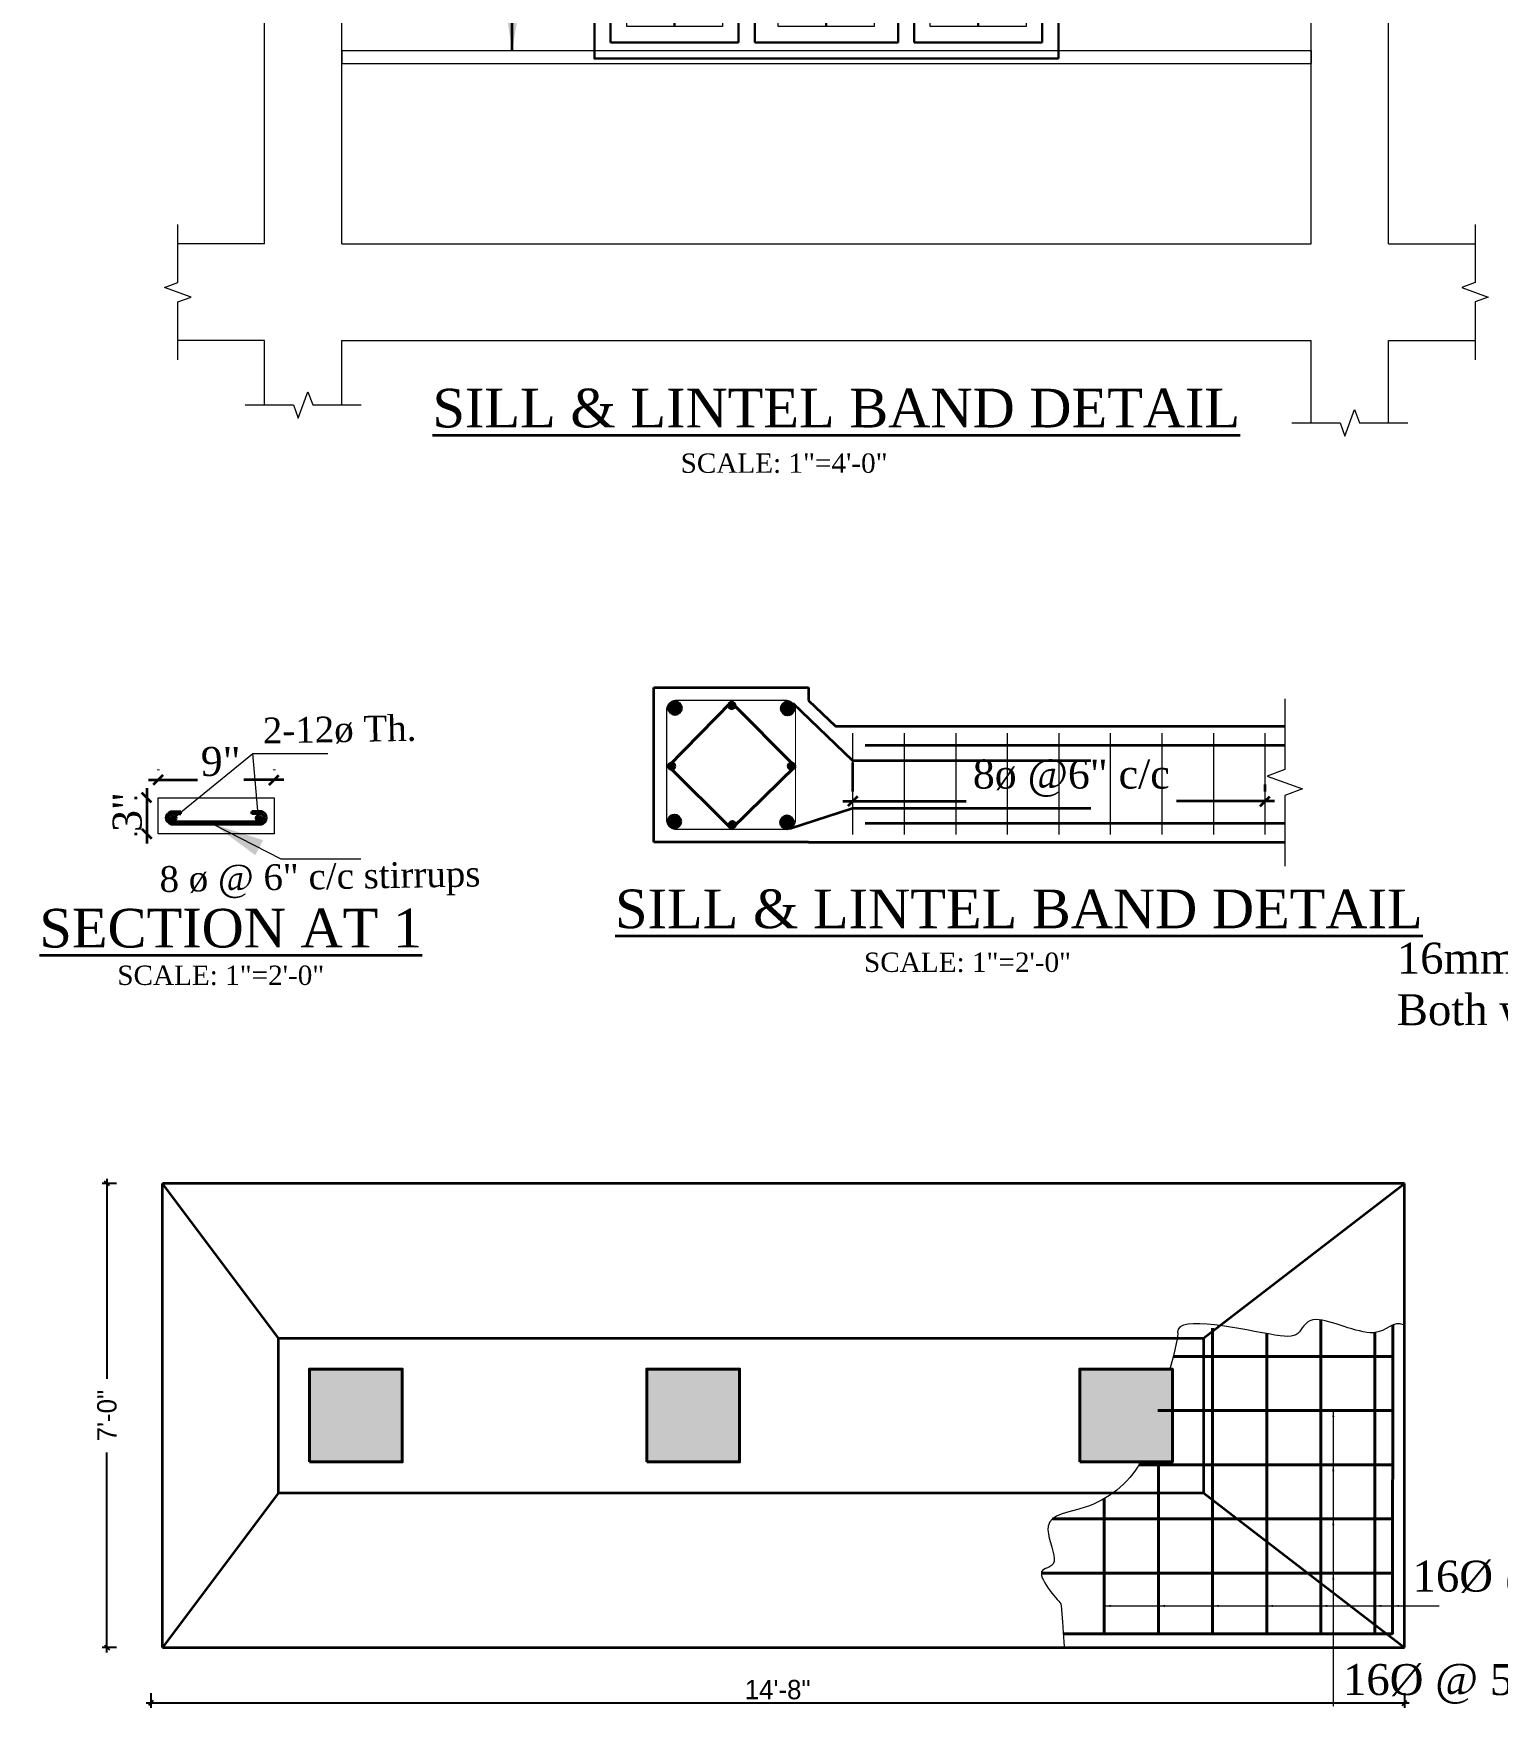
# Model space of a CAD drawing. Header units: inches. Extents: x -12071822 to 12321209, y -1222525 to 1319227.
# Drawn here: x 125927 to 126381, y 48551 to 49078 of the extents above; entities that cross this region are included whole.
import ezdxf

# ---------------------------------------------------------------- set-up
doc = ezdxf.new("R2010")
doc.units = ezdxf.units.IN
doc.header["$MEASUREMENT"] = 0
doc.header["$PDMODE"] = 35
doc.linetypes.add('HIDDEN', pattern=[9.525, 6.35, -3.175])
for name, color, linetype, lineweight in [('Column', 181, 'Continuous', 40), ('DIM_LINE', 173, 'Continuous', 20), ('dotted', 131, 'HIDDEN', 13), ('DW elev', 123, 'Continuous', 25), ('elevation', 181, 'Continuous', 20), ('HACTH', 253, 'Continuous', 5), ('Hatch', 9, 'Continuous', 9), ('ST-REINFOR', 201, 'Continuous', 40), ('STIRRUPS', 14, 'Continuous', 18), ('TEXT', 255, 'Continuous', 35), ('TRENCH', 1, 'Continuous', 35), ('WALL', 1, 'Continuous', 30), ('WALL ELV', 20, 'Continuous', 20), ('WALL SEC', 2, 'Continuous', 35), ('Windows', 151, 'Continuous', 15)]:
    doc.layers.add(name, color=color, linetype=linetype, lineweight=lineweight)
doc.styles.add('NIR', font='COPRGTL.TTF')
doc.styles.add('ordinary', font='times.ttf')
doc.styles.get("Standard").update_dxf_attribs({"font": 'arial.ttf'})
doc.styles.add('TIMES', font='times.ttf')
doc.styles.add('TIMES 48', font='times.ttf', dxfattribs={"height": 4})
doc.dimstyles.new('Copy of Standard', dxfattribs={"dimtxt": 12, "dimasz": 4, "dimexe": 0, "dimexo": 6, "dimgap": 3, "dimtad": 1, "dimdec": 0, "dimzin": 0, "dimdsep": 46, "dimlunit": 4, "dimtxsty": 'Standard', "dimblk": 'ARCHTICK', "dimcen": 0.09, "dimdle": 3, "dimclrd": 256, "dimadec": 0, "dimazin": 0, "dimtfac": 1, "dimtdec": 0, "dimtofl": 0, "dimtmove": 0, "dimatfit": 3, "dimfxl": 1, "dimfxlon": 1, "dimtolj": 1, "dimtzin": 0, "dimlwd": -1, "dimarcsym": 0})
doc.dimstyles.new('nir 48', dxfattribs={"dimscale": 0.5, "dimtxt": 24, "dimasz": 3, "dimexe": 3, "dimexo": 6, "dimgap": 2, "dimtad": 3, "dimdec": 0, "dimzin": 3, "dimlunit": 4, "dimtxsty": 'NIR', "dimblk": 'OBLIQUE', "dimcen": 2.5, "dimdle": 3, "dimclrt": 3, "dimadec": 0, "dimazin": 0, "dimtfac": 1, "dimtdec": 0, "dimtmove": 2, "dimatfit": 3, "dimfxl": 1, "dimarcsym": 0})
doc.dimstyles.new('nir24', dxfattribs={"dimscale": 0.25, "dimtxt": 9, "dimasz": 3, "dimexe": 3, "dimexo": 12, "dimgap": 2, "dimtad": 1, "dimdec": 0, "dimzin": 3, "dimlunit": 4, "dimtxsty": 'ordinary', "dimblk": 'OBLIQUE', "dimcen": 2.5, "dimdle": 3, "dimclrt": 3, "dimadec": 0, "dimazin": 0, "dimtfac": 1, "dimtdec": 0, "dimtmove": 2, "dimatfit": 3, "dimfxl": 1, "dimarcsym": 0})

# ---------------------------------------------------------------- blocks, each defined once
blk = doc.blocks.new('A$C269C7F18')
at = {"layer": 'Column'}
h = blk.add_hatch(color=256, dxfattribs=at)
h.paths.add_polyline_path([(12, 12), (8.85, 12), (8.86, 6), (12, 6)])
h.paths.add_polyline_path([(5.74, 12), (0, 12), (0, 6), (5.75, 6)])
h.paths.add_polyline_path([(8.85, 12), (5.74, 12), (5.75, 6), (8.86, 6)])
h.paths.add_polyline_path([(5.75, 6), (0, 6), (0, 0), (5.76, 0)])
h.paths.add_polyline_path([(8.86, 6), (5.75, 6), (5.76, 0), (8.87, 0)])
h.paths.add_polyline_path([(12, 6), (8.86, 6), (8.87, 0), (12, 0)])
blk.add_lwpolyline([(0, 0), (12, 0), (12, 12), (0, 12)], close=True, dxfattribs=at)
blk = doc.blocks.new('_ArchTick')
at = {"color": 0, "linetype": 'ByBlock', "const_width": 0.15}
blk.add_lwpolyline([(-0.5, -0.5), (0.5, 0.5)], dxfattribs=at)
blk = doc.blocks.new('_Oblique')
at = {"color": 0, "linetype": 'ByBlock', "lineweight": -2}
blk.add_line((-0.5, -0.5), (0.5, 0.5), dxfattribs=at)
blk = doc.blocks.new('*D2529')
at = {"layer": 'Defpoints', "color": 0, "transparency": 16777216}
for p in [(125949.5, 48720.78), (125966.76, 48720.78), (125966.76, 48576.78)]:
    blk.add_point(p, dxfattribs=at)
at = {"layer": 'DIM_LINE', "color": 0, "linetype": 'ByBlock', "lineweight": -2, "transparency": 16777216}
for p, q in [((125949.5, 48722.28), (125949.5, 48660.21)), ((125949.5, 48575.28), (125949.5, 48637.35))]:
    blk.add_line(p, q, dxfattribs=at)
at = {"layer": 'DIM_LINE', "color": 0, "lineweight": -2, "transparency": 16777216}
for p, q in [((125952.5, 48720.78), (125948, 48720.78)), ((125952.5, 48576.78), (125948, 48576.78))]:
    blk.add_line(p, q, dxfattribs=at)
at = {"layer": 'DIM_LINE', "color": 0, "lineweight": -2, "transparency": 16777216, "xscale": 1.5, "yscale": 1.5, "zscale": 1.5}
for p, rotation in [((125949.5, 48720.78), 90), ((125949.5, 48576.78), 270)]:
    blk.add_blockref('_Oblique', p, dxfattribs=dict(at, rotation=rotation))
at = {"layer": 'DIM_LINE', "color": 3, "transparency": 16777216, "insert": (125949.5, 48648.78), "char_height": 6, "attachment_point": 5, "rotation": 90, "style": 'NIR'}
blk.add_mtext('7\'-0"', dxfattribs=at)
blk = doc.blocks.new('*D2526')
at = {"layer": 'Defpoints', "color": 0, "transparency": 16777216}
for p in [(125963.12, 48576.78), (126352.24, 48576.78), (126352.24, 48559.59)]:
    blk.add_point(p, dxfattribs=at)
at = {"layer": 'DIM_LINE', "color": 0, "linetype": 'ByBlock', "lineweight": -2, "transparency": 16777216}
blk.add_line((125961.62, 48559.59), (126353.74, 48559.59), dxfattribs=at)
at = {"layer": 'DIM_LINE', "color": 0, "lineweight": -2, "transparency": 16777216}
for p, q in [((125963.12, 48562.59), (125963.12, 48558.09)), ((126352.24, 48562.59), (126352.24, 48558.09))]:
    blk.add_line(p, q, dxfattribs=at)
at = {"layer": 'DIM_LINE', "color": 0, "lineweight": -2, "transparency": 16777216, "xscale": 1.5, "yscale": 1.5, "zscale": 1.5, "rotation": 180}
blk.add_blockref('_Oblique', (125963.12, 48559.59), dxfattribs=at)
at = {"layer": 'DIM_LINE', "color": 0, "lineweight": -2, "transparency": 16777216, "xscale": 1.5, "yscale": 1.5, "zscale": 1.5}
blk.add_blockref('_Oblique', (126352.24, 48559.59), dxfattribs=at)
at = {"layer": 'DIM_LINE', "color": 3, "transparency": 16777216, "insert": (126157.68, 48563.7), "char_height": 6, "attachment_point": 5, "style": 'NIR'}
blk.add_mtext('14\'-8"', dxfattribs=at)
blk = doc.blocks.new('*D685')
at = {"layer": 'Defpoints', "color": 0, "transparency": 16777216}
for p in [(65065.75, -81583.07), (65097.75, -81583.07), (65097.75, -81584.77)]:
    blk.add_point(p, dxfattribs=at)
at = {"layer": 'DIM_LINE', "color": 0, "lineweight": -2, "transparency": 16777216}
for p, q in [((65065.75, -81580.07), (65065.75, -81582.32)), ((65097.75, -81581.77), (65097.75, -81582.32)), ((65065, -81583.07), (65074.56, -81583.07)), ((65098.5, -81583.07), (65090.88, -81583.07))]:
    blk.add_line(p, q, dxfattribs=at)
at = {"layer": 'DIM_LINE', "color": 0, "lineweight": -2, "transparency": 16777216, "xscale": 0.75, "yscale": 0.75, "zscale": 0.75, "rotation": 180}
blk.add_blockref('_Oblique', (65065.75, -81583.07), dxfattribs=at)
at = {"layer": 'DIM_LINE', "color": 0, "lineweight": -2, "transparency": 16777216, "xscale": 0.75, "yscale": 0.75, "zscale": 0.75}
blk.add_blockref('_Oblique', (65097.75, -81583.07), dxfattribs=at)
at = {"layer": 'DIM_LINE', "color": 3, "transparency": 16777216, "insert": (65082.72, -81581.29), "char_height": 2.25, "attachment_point": 5, "style": 'ordinary'}
blk.add_mtext('8ø @6" c/c', dxfattribs=at)
blk = doc.blocks.new('*D686')
at = {"layer": 'Defpoints', "color": 0, "transparency": 16777216}
for p in [(65013.02, -81582.8), (65010.98, -81585.59), (65013.02, -81585.59)]:
    blk.add_point(p, dxfattribs=at)
at = {"layer": 'DIM_LINE', "color": 0, "lineweight": -2, "transparency": 16777216}
for p, q in [((65010.98, -81582.05), (65010.98, -81586.34)), ((65010.02, -81582.8), (65010.23, -81582.8)), ((65010.02, -81585.59), (65010.23, -81585.59))]:
    blk.add_line(p, q, dxfattribs=at)
at = {"layer": 'DIM_LINE', "color": 0, "lineweight": -2, "transparency": 16777216, "xscale": 0.75, "yscale": 0.75, "zscale": 0.75}
for p, rotation in [((65010.98, -81582.8), 90), ((65010.98, -81585.59), 270)]:
    blk.add_blockref('_Oblique', p, dxfattribs=dict(at, rotation=rotation))
at = {"layer": 'DIM_LINE', "color": 3, "transparency": 16777216, "insert": (65009.47, -81583.91), "char_height": 2.25, "attachment_point": 5, "rotation": 90, "style": 'ordinary'}
blk.add_mtext('3"', dxfattribs=at)
blk = doc.blocks.new('*D687')
at = {"layer": 'Defpoints', "color": 0, "transparency": 16777216}
for p in [(65020.86, -81581.42), (65011.86, -81583.62), (65020.86, -81583.62)]:
    blk.add_point(p, dxfattribs=at)
at = {"layer": 'DIM_LINE', "color": 0, "lineweight": -2, "transparency": 16777216}
for p, q in [((65011.86, -81580.62), (65011.86, -81580.67)), ((65020.86, -81580.62), (65020.86, -81580.67)), ((65011.11, -81581.42), (65014.92, -81581.42)), ((65021.61, -81581.42), (65018.5, -81581.42))]:
    blk.add_line(p, q, dxfattribs=at)
at = {"layer": 'DIM_LINE', "color": 0, "lineweight": -2, "transparency": 16777216, "xscale": 0.75, "yscale": 0.75, "zscale": 0.75, "rotation": 180}
blk.add_blockref('_Oblique', (65011.86, -81581.42), dxfattribs=at)
at = {"layer": 'DIM_LINE', "color": 0, "lineweight": -2, "transparency": 16777216, "xscale": 0.75, "yscale": 0.75, "zscale": 0.75}
blk.add_blockref('_Oblique', (65020.86, -81581.42), dxfattribs=at)
at = {"layer": 'DIM_LINE', "color": 3, "transparency": 16777216, "insert": (65016.71, -81580), "char_height": 2.25, "attachment_point": 5, "style": 'ordinary'}
blk.add_mtext('9"', dxfattribs=at)
blk = doc.blocks.new('naming')
at = {"layer": 'dotted'}
blk.add_hatch(color=256, dxfattribs=at).paths.add_polyline_path([(0, -400), (0, -636), (636, 0), (0, 636), (0, 400, -0.414214), (400, 0, -0.414214)])
for p, q in [((672, -35), (-35, 672)), ((0, 400), (0, 707)), ((672, 35), (-35, -672)), ((0, -400), (0, -707))]:
    blk.add_line(p, q, dxfattribs=at)
blk.add_circle((0, 0), 400, dxfattribs=at)
blk = doc.blocks.new('HUO9')
blk.add_line((52786.27, -8829.7), (52786.27, -8822.4))
at = {"layer": 'HACTH', "color": 42}
for points in [[(52734.14, -8782.2), (52734.14, -8824.7), (52719.27, -8824.7), (52719.27, -8782.2), (52721.8, -8782.2, -0.322068), (52731.61, -8782.2)], [(52757.67, -8782.2), (52757.67, -8824.7), (52742.79, -8824.7), (52742.79, -8782.2), (52745.32, -8782.2, -0.322068), (52755.13, -8782.2)], [(52781.27, -8782.2), (52781.27, -8824.7), (52766.39, -8824.7), (52766.39, -8782.2), (52768.92, -8782.2, -0.322068), (52778.74, -8782.2)]]:
    blk.add_lwpolyline(points, format="xyb", close=True, dxfattribs=at)
at = {"layer": 'WALL'}
for p, q in [((52716.77, -8827.2), (52716.77, -8778.2)), ((52716.77, -8778.2), (52736.64, -8778.2)), ((52736.64, -8778.2), (52736.64, -8827.2)), ((52739.14, -8778.2), (52739.14, -8827.2)), ((52739.14, -8778.2), (52761.39, -8778.2)), ((52761.39, -8778.2), (52761.39, -8827.2)), ((52763.89, -8778.2), (52763.89, -8827.2)), ((52763.89, -8778.2), (52783.77, -8778.2)), ((52783.77, -8778.2), (52783.77, -8827.2)), ((52726.7, -8780.56), (52726.7, -8824.7)), ((52750.23, -8780.48), (52750.23, -8824.7)), ((52773.83, -8780.39), (52773.83, -8824.7)), ((52734.14, -8801.44), (52719.27, -8801.44)), ((52757.67, -8801.44), (52742.79, -8801.44)), ((52766.39, -8801.44), (52781.27, -8801.44)), ((52716.77, -8827.2), (52736.64, -8827.2)), ((52739.14, -8827.2), (52761.39, -8827.2)), ((52763.89, -8827.2), (52783.77, -8827.2))]:
    blk.add_line(p, q, dxfattribs=at)
blk.add_lwpolyline([(52714.27, -8829.7), (52714.27, -8775.7), (52786.27, -8775.7), (52786.27, -8829.7)], dxfattribs=at)
blk.add_lwpolyline([(52786.27, -8829.7), (52714.27, -8829.7), (52714.27, -8775.7), (52786.27, -8775.7)], close=True, dxfattribs=at)
blk = doc.blocks.new('sill and lintel detail')
for points in [[(70525.22, -69731.64, -1), (70524.85, -69731.64, -1)], [(70531.44, -69731.64, 1), (70531.81, -69731.64, 1)]]:
    blk.add_hatch(color=256).paths.add_polyline_path(points)
at = {"layer": 'Column'}
for points in [[(70563.44, -69723.1, 1), (70564.44, -69723.1, 1)], [(70568.09, -69722.9, 1), (70568.59, -69722.9, 1)], [(70573.18, -69723.13, -1), (70572.18, -69723.13, -1)], [(70563.43, -69727.62, 1), (70563.93, -69727.62, 1)], [(70572.73, -69727.62, 1), (70573.23, -69727.62, 1)], [(70563.39, -69731.91, 1), (70564.39, -69731.91, 1)], [(70573.13, -69731.97, -1), (70572.13, -69731.97, -1)], [(70568.14, -69732.15, 1), (70568.64, -69732.15, 1)]]:
    blk.add_hatch(color=256, dxfattribs=at).paths.add_polyline_path(points)
for p, q in [((70574.29, -69722.51), (70576.39, -69724.51)), ((70573.07, -69722.73), (70577.72, -69727.16)), ((70576.39, -69724.51), (70611.27, -69724.51)), ((70578.69, -69725.99), (70611.27, -69725.99)), ((70577.72, -69727.16), (70596.21, -69727.16)), ((70525.58, -69731.3), (70525.58, -69731.12)), ((70531.11, -69731.3), (70531.11, -69731.12)), ((70572.85, -69732.44), (70577.72, -69730.86)), ((70577.72, -69730.86), (70596.21, -69730.86)), ((70578.69, -69732.03), (70611.27, -69732.03)), ((70574.29, -69733.51), (70611.27, -69733.51))]:
    blk.add_line(p, q)
for points in [[(70531.87, -69732.1, -0.042197), (70531.83, -69732.11), (70524.83, -69732.11, -0.325719), (70524.46, -69731.62), (70524.46, -69731.62, -0.325719), (70524.83, -69731.13), (70525.58, -69731.12)], [(70531.83, -69731.92), (70524.86, -69731.92, -0.302301), (70524.65, -69731.62, -0.304271), (70524.86, -69731.32), (70525.58, -69731.3)], [(70524.82, -69732.1, 0.042197), (70524.86, -69732.11), (70531.86, -69732.11, 0.325719), (70532.23, -69731.62), (70532.23, -69731.62, 0.325719), (70531.86, -69731.13), (70531.11, -69731.12)], [(70524.86, -69731.92), (70531.83, -69731.92, 0.302301), (70532.04, -69731.62, 0.304271), (70531.83, -69731.32), (70531.1, -69731.3)]]:
    blk.add_lwpolyline(points, format="xyb")
for centre in [(70525.03, -69731.64), (70531.62, -69731.64)]:
    blk.add_circle(centre, 0.188)
for p, q in [((70563.43, -69727.62), (70568.31, -69722.65)), ((70568.31, -69722.65), (70573.23, -69727.62)), ((70568.26, -69732.42), (70563.43, -69727.62)), ((70573.29, -69727.62), (70568.29, -69732.51))]:
    blk.add_line(p, q, dxfattribs=at)
at = {"layer": 'Column', "const_width": 0.1}
blk.add_lwpolyline([(70564.04, -69722.51), (70572.54, -69722.51, -0.414214), (70573.29, -69723.26), (70573.29, -69731.76, -0.414214), (70572.54, -69732.51), (70564.04, -69732.51, -0.414214), (70563.29, -69731.76), (70563.29, -69723.26, -0.414214)], format="xyb", close=True, dxfattribs=at)
at = {"layer": 'Column'}
for centre, radius in [((70563.94, -69723.1), 0.5), ((70568.34, -69722.9), 0.25), ((70572.68, -69723.13), 0.5), ((70563.68, -69727.62), 0.25), ((70572.98, -69727.62), 0.25), ((70563.89, -69731.91), 0.5), ((70572.63, -69731.97), 0.5), ((70568.39, -69732.15), 0.25)]:
    blk.add_circle(centre, radius, dxfattribs=at)
at = {"layer": 'Hatch', "linetype": 'Continuous'}
blk.add_lwpolyline([(70611.27, -69722.38), (70611.27, -69727.88), (70609.89, -69728.38), (70612.64, -69729.38), (70611.27, -69729.88), (70611.27, -69735.38)], dxfattribs=at)
at = {"layer": 'STIRRUPS'}
for p, q in [((70577.72, -69725.05), (70577.72, -69732.91)), ((70581.72, -69725.05), (70581.72, -69732.91)), ((70585.72, -69725.05), (70585.72, -69732.91)), ((70589.72, -69725.05), (70589.72, -69732.91)), ((70593.72, -69725.05), (70593.72, -69732.91)), ((70597.72, -69725.05), (70597.72, -69732.91)), ((70601.72, -69725.05), (70601.72, -69732.91)), ((70605.72, -69725.05), (70605.72, -69732.91)), ((70609.72, -69725.05), (70609.72, -69732.91))]:
    blk.add_line(p, q, dxfattribs=at)
at = {"layer": 'TRENCH'}
for p, q in [((70562.29, -69733.51), (70562.29, -69721.51)), ((70562.29, -69721.51), (70574.29, -69721.51)), ((70574.29, -69721.51), (70574.29, -69722.51)), ((70574.29, -69733.51), (70562.29, -69733.51))]:
    blk.add_line(p, q, dxfattribs=at)
at = {"layer": 'WALL ELV'}
blk.add_lwpolyline([(70523.83, -69732.86), (70523.83, -69730.07), (70532.83, -69730.07), (70532.83, -69732.86)], close=True, dxfattribs=at)
at = {"style": 'TIMES'}
blk.add_text('%%USILL & LINTEL BAND DETAIL', height=3, dxfattribs=at).set_placement((70559.29, -69740.18))
at = {"char_height": 2, "attachment_point": 3, "rotation": 1.0172, "style": 'ordinary'}
for s, insert in [('2-12ø T{\\fTimes New Roman|b0|i0|c0|p18;h}.', (70543.85, -69723.64)), ('8 ø @ 6" c/c stirrups', (70548.82, -69734.94))]:
    blk.add_mtext(s, dxfattribs=dict(at, insert=insert))
at = {"attachment_point": 5, "style": 'TIMES'}
for s, insert, char_height, width in [('{\\L SECTION AT 1}', (70528.9, -69740.2), 3, 1016.0073), ('SCALE: 1"=2\'-0"', (70586.64, -69742.84), 1.5, 78.6046), ('SCALE: 1"=2\'-0"', (70528.69, -69743.85), 1.5, 78.6046)]:
    blk.add_mtext(s, dxfattribs=dict(at, insert=insert, char_height=char_height, width=width))
at = {"layer": 'DIM_LINE'}
for base, p1, p2, text, picture, middle in [((70609.72, -69730.33), (70577.72, -69730.33), (70609.72, -69732.03), '8ø @6" c/c', '*D685', (70594.69, -69728.55)), ((70532.83, -69728.68), (70523.83, -69730.88), (70532.83, -69730.88), '9"', '*D687', (70528.68, -69727.27))]:
    dim = blk.add_linear_dim(base=base, p1=p1, p2=p2, text=text, dimstyle='nir24', dxfattribs=at)
    dim.commit()
    dim.dimension.update_dxf_attribs({"geometry": picture, "text_midpoint": middle, "dimtype": 128, "insert": (5511.97, 11852.74)})
dim = blk.add_linear_dim(base=(70522.95, -69732.86), p1=(70524.99, -69730.07), p2=(70524.99, -69732.86), angle=90, text='3"', dimstyle='nir24', dxfattribs=at)
dim.commit()
dim.dimension.update_dxf_attribs({"geometry": '*D686', "text_midpoint": (70521.44, -69731.18), "dimtype": 128, "insert": (5511.97, 11852.74)})
at = {"layer": 'Hatch', "has_arrowhead": 0}
for points in [[(70525.03, -69731.64), (70531.17, -69726.64), (70536.99, -69726.64)], [(70531.62, -69731.64), (70531.17, -69726.64), (70536.99, -69726.64)]]:
    blk.add_leader(points, dimstyle='Copy of Standard', override={"dimasz": 4, "dimtad": 0}, dxfattribs=at)
at = {"layer": 'Hatch'}
blk.add_leader([(70528.11, -69732.11), (70533.36, -69734.8), (70539.55, -69734.8)], dimstyle='Copy of Standard', override={"dimasz": 4, "dimtad": 0}, dxfattribs=at)
blk = doc.blocks.new('CF')
blk.add_line((132560.21, -29236.59), (132560.21, -29281.92))
at = {"layer": 'DW elev'}
blk.add_line((132459.29, -29275.45), (132387.29, -29275.45), dxfattribs=at)
at = {"layer": 'elevation'}
for p, q in [((132280.35, -29271.45), (132581.23, -29271.45)), ((132280.35, -29275.45), (132581.23, -29275.45)), ((132280.35, -29383.45), (132280.35, -29387.45)), ((132280.35, -29383.45), (132581.23, -29383.45)), ((132581.23, -29383.45), (132581.23, -29387.45)), ((132280.35, -29387.45), (132581.23, -29387.45))]:
    blk.add_line(p, q, dxfattribs=at)
at = {"layer": 'Hatch'}
for points in [[(132250.35, -29208.42), (132265.35, -29208.42), (132266.85, -29212.54), (132269.85, -29204.3), (132271.35, -29208.42), (132286.35, -29208.42)], [(132575.23, -29208.42), (132590.23, -29208.42), (132591.73, -29212.54), (132594.73, -29204.3), (132596.23, -29208.42), (132611.23, -29208.42)], [(132229.47, -29255.45), (132229.47, -29237.45), (132233.59, -29235.95), (132225.34, -29232.95), (132229.47, -29231.45), (132229.47, -29213.45)], [(132632.11, -29213.45), (132632.11, -29231.45), (132627.99, -29232.95), (132636.23, -29235.95), (132632.11, -29237.45), (132632.11, -29255.45)], [(132229.47, -29479.45), (132229.47, -29461.45), (132233.59, -29459.95), (132225.34, -29456.95), (132229.47, -29455.45), (132229.47, -29437.45)], [(132632.11, -29437.45), (132632.11, -29455.45), (132627.99, -29456.95), (132636.23, -29459.95), (132632.11, -29461.45), (132632.11, -29479.45)], [(132250.35, -29493.45), (132265.35, -29493.45), (132266.85, -29497.57), (132269.85, -29489.33), (132271.35, -29493.45), (132286.35, -29493.45)], [(132575.23, -29498.96), (132590.23, -29498.96), (132591.73, -29503.08), (132594.73, -29494.84), (132596.23, -29498.96), (132611.23, -29498.96)]]:
    blk.add_lwpolyline(points, dxfattribs=at)
at = {"layer": 'WALL ELV'}
for p, q in [((132256.35, -29219.45), (132256.35, -29208.42)), ((132280.35, -29219.45), (132280.35, -29208.42)), ((132581.23, -29219.45), (132581.23, -29208.42)), ((132605.23, -29219.45), (132605.23, -29208.42)), ((132256.35, -29219.45), (132229.47, -29219.45)), ((132280.35, -29219.45), (132581.23, -29219.45)), ((132605.23, -29219.45), (132632.11, -29219.45)), ((132256.35, -29249.45), (132229.47, -29249.45)), ((132256.35, -29443.45), (132256.35, -29249.45)), ((132280.35, -29443.45), (132280.35, -29249.45)), ((132280.35, -29249.45), (132581.23, -29249.45)), ((132581.23, -29443.45), (132581.23, -29249.45)), ((132605.23, -29443.45), (132605.23, -29249.45)), ((132605.23, -29249.45), (132632.11, -29249.45)), ((132256.35, -29443.45), (132229.47, -29443.45)), ((132280.35, -29443.45), (132581.23, -29443.45)), ((132605.23, -29443.45), (132632.11, -29443.45)), ((132256.35, -29473.45), (132229.47, -29473.45)), ((132256.35, -29493.45), (132256.35, -29473.45)), ((132280.35, -29493.45), (132280.35, -29473.45)), ((132280.35, -29473.45), (132581.23, -29473.45)), ((132581.23, -29498.96), (132581.23, -29473.45)), ((132605.23, -29473.45), (132632.11, -29473.45)), ((132605.23, -29498.96), (132605.23, -29473.45))]:
    blk.add_line(p, q, dxfattribs=at)
at = {"xscale": 0.00843749986961484, "yscale": 0.00843749986961484, "zscale": 0.00843749986961484, "rotation": 180}
blk.add_blockref('naming', (132560.21, -29241.09), dxfattribs=at)
at = {"layer": 'WALL', "xscale": 2, "yscale": 2, "zscale": 2}
blk.add_blockref('HUO9', (26930.25, -11726.55), dxfattribs=at)
at = {"style": 'TIMES'}
blk.add_text('%%USILL & LINTEL BAND DETAIL', height=12, dxfattribs=at).set_placement((132308.52, -29500.41))
at = {"insert": (132417.65, -29511.56), "char_height": 6, "width": 314.4184, "attachment_point": 5, "style": 'TIMES'}
blk.add_mtext('SCALE: 1"=4\'-0"', dxfattribs=at)
at = {"layer": 'TEXT', "style": 'TIMES'}
blk.add_text('1', height=8, dxfattribs=at).set_placement((132546.86, -29244.41))
at = {"layer": 'TEXT', "char_height": 8, "attachment_point": 7, "style": 'TIMES'}
for s, insert in [('LINTEL BAND', (132521.33, -29298.7)), ('SILL BAND', (132274.82, -29365.98))]:
    blk.add_mtext(s, dxfattribs=dict(at, insert=insert))
for points in [[(132521.8, -29273.07), (132521.8, -29287.63), (132557.37, -29287.63)], [(132333.28, -29383.45), (132333.28, -29367.97), (132292.58, -29367.97)]]:
    blk.add_leader(points, dimstyle='Copy of Standard', override={"dimasz": 12, "dimgap": 1, "dimtad": 0})

msp = doc.modelspace()

# ---------------------------------------------------------------- linework, layer by layer
at = {"layer": 'Column'}
for points in [[(126012.36, 48634.38), (126041.16, 48634.38), (126041.16, 48663.18), (126012.36, 48663.18), (126012.36, 48634.38)], [(126117.04, 48634.38), (126145.84, 48634.38), (126145.84, 48663.18), (126117.04, 48663.18), (126117.04, 48634.38)], [(126251.44, 48634.38), (126280.24, 48634.38), (126280.24, 48663.18), (126251.44, 48663.18), (126251.44, 48634.38)]]:
    msp.add_lwpolyline(points, dxfattribs=at)
for points in [[(126012.36, 48634.38), (126041.16, 48634.38), (126041.16, 48663.18), (126012.36, 48663.18)], [(126117.04, 48634.38), (126145.84, 48634.38), (126145.84, 48663.18), (126117.04, 48663.18)], [(126251.44, 48634.38), (126280.24, 48634.38), (126280.24, 48663.18), (126251.44, 48663.18)]]:
    msp.add_lwpolyline(points, close=True, dxfattribs=at)
at = {"layer": 'DIM_LINE'}
for points, knots in [([(126352.24, 48676.83), (126348.52, 48678.66), (126345.42, 48670.35), (126322.77, 48681.75), (126319.83, 48673.3), (126312.87, 48672.8), (126279.25, 48680.89), (126282.15, 48673.34), (126279.46, 48663.18)], [37.108323, 37.108323, 37.108323, 37.108323, 43.242576, 49.95234, 54.997892, 60.978869, 73.418852, 74.68227, 74.68227, 74.68227, 74.68227]), ([(126270.27, 48634.38), (126266.59, 48627.41), (126255.24, 48619.09), (126238.15, 48617.98), (126246.11, 48601.3), (126234.8, 48602.13), (126245.65, 48590.38), (126245.65, 48590.38), (126246.61, 48577.07)], [34.328629, 34.328629, 34.328629, 34.328629, 43.242576, 49.95234, 54.997892, 60.978869, 73.418852, 75.377123, 75.377123, 75.377123, 75.377123])]:
    msp.add_open_spline(points, degree=3, knots=knots, dxfattribs=at)
at = {"layer": 'elevation'}
for p, q in [((126020.36, 48634.38), (126012.36, 48634.38)), ((126125.04, 48634.38), (126117.04, 48634.38))]:
    msp.add_line(p, q, dxfattribs=at)
at = {"layer": 'ST-REINFOR'}
for p, q in [((126292.68, 48581.01), (126292.69, 48675.87)), ((126326.28, 48581), (126326.29, 48678.42)), ((126343.08, 48581), (126343.09, 48674.53)), ((126348.57, 48580.9), (126348.59, 48676.89)), ((126309.48, 48581), (126309.49, 48674.21)), ((126280.48, 48667.12), (126348.58, 48667.12)), ((126275.73, 48650.32), (126348.58, 48650.32)), ((126269.79, 48633.52), (126348.58, 48633.52)), ((126275.88, 48581.01), (126275.88, 48634.38)), ((126259.08, 48581.01), (126259.08, 48623.01)), ((126242.95, 48616.72), (126348.58, 48616.72)), ((126239.55, 48599.92), (126348.58, 48599.92)), ((126246.33, 48581.01), (126348.58, 48581.01))]:
    msp.add_line(p, q, dxfattribs=at)
at = {"layer": 'TRENCH'}
for p, q in [((126352.24, 48720.78), (125966.76, 48720.78)), ((125966.76, 48576.78), (125966.76, 48720.78)), ((126002.76, 48672.78), (125966.76, 48720.78)), ((126289.84, 48672.78), (126352.24, 48720.78)), ((126352.24, 48576.78), (126352.24, 48720.78)), ((126002.76, 48672.78), (126289.84, 48672.78)), ((126002.76, 48624.78), (126002.76, 48672.78)), ((126289.84, 48672.78), (126289.84, 48624.78)), ((126002.76, 48624.78), (125966.76, 48576.78)), ((126002.76, 48624.78), (126289.84, 48624.78)), ((126289.84, 48624.78), (126352.24, 48576.78)), ((125966.76, 48576.78), (126352.24, 48576.78)), ((126054.32, 48576.78), (126352.24, 48576.78))]:
    msp.add_line(p, q, dxfattribs=at)
at = {"layer": 'WALL'}
for p, q in [((126021.84, 48634.38), (126021.96, 48634.38)), ((126126.52, 48634.38), (126126.64, 48634.38))]:
    msp.add_line(p, q, dxfattribs=at)
at = {"layer": 'Windows'}
msp.add_circle((127888.68, 49173.51), 6257.09, dxfattribs=at)

# ---------------------------------------------------------------- block references
at = {"layer": 'DIM_LINE', "xscale": 2.399999999994179, "yscale": 2.400000000001455, "zscale": 2.400000000000546}
for p in [(126012.36, 48634.38), (126117.04, 48634.38), (126251.44, 48634.38)]:
    msp.add_blockref('A$C269C7F18', p, dxfattribs=at)
at = {"layer": 'TRENCH', "xscale": 4, "yscale": 4, "zscale": 4}
msp.add_blockref('sill and lintel detail', (-156129.94, 327760.74), dxfattribs=at)
at = {"layer": 'WALL SEC', "color": 0}
msp.add_blockref('CF', (-6257.97, 78455.82), dxfattribs=at)

# ---------------------------------------------------------------- texts
at = {"layer": 'TEXT', "color": 3, "char_height": 9.6, "attachment_point": 7, "style": 'TIMES 48'}
for s, insert in [('16mm ø @ 5"c/c\\PBoth way', (126349.87, 48766.76)), ('16Ø @5" c/c', (126354.76, 48591.37)), ('16Ø @ 5"c/c ', (126333.17, 48559.28))]:
    msp.add_mtext(s, dxfattribs=dict(at, insert=insert))

# ---------------------------------------------------------------- dimensions: what is measured, and where the dimension line sits
at = {"layer": 'DIM_LINE'}
dim = msp.add_linear_dim(base=(125949.5, 48720.78), p1=(125966.76, 48576.78), p2=(125966.76, 48720.78), angle=90, text='7\'-0"', dimstyle='nir 48', override={"dimtxt": 12, "dimfxl": 6, "dimfxlon": 1, "dimarcsym": 1}, dxfattribs=at)
dim.commit()
dim.dimension.update_dxf_attribs({"geometry": '*D2529', "text_midpoint": (125949.5, 48648.78), "dimtype": 160})
dim = msp.add_linear_dim(base=(126352.24, 48559.59), p1=(125963.12, 48576.78), p2=(126352.24, 48576.78), text='14\'-8"', dimstyle='nir 48', override={"dimtxt": 12, "dimfxl": 6, "dimfxlon": 1, "dimarcsym": 1}, dxfattribs=at)
dim.commit()
dim.dimension.update_dxf_attribs({"geometry": '*D2526', "text_midpoint": (126157.68, 48563.7)})

# ---------------------------------------------------------------- leaders
at = {"layer": 'Hatch', "linetype": 'Continuous'}
for points in [[(126330.14, 48650.32), (126330.14, 48629.94)], [(126330.14, 48633.52), (126330.14, 48616.25)], [(126330.14, 48616.72), (126330.14, 48595.17)], [(126330.14, 48599.89), (126330.13, 48581.37)], [(126259.08, 48589.71), (126362.99, 48589.71)], [(126275.88, 48589.71), (126362.99, 48589.71)], [(126292.68, 48589.71), (126362.99, 48589.71)], [(126309.47, 48589.71), (126362.99, 48589.71)], [(126326.28, 48589.71), (126362.99, 48589.71)], [(126343.08, 48589.71), (126362.99, 48589.71)], [(126348.58, 48589.71), (126362.99, 48589.71)], [(126330.14, 48583.12), (126330.13, 48558.57)]]:
    msp.add_leader(points, dimstyle='Copy of Standard', override={"dimasz": 2, "dimtad": 0}, dxfattribs=at)

doc.saveas('drawing.dxf')
